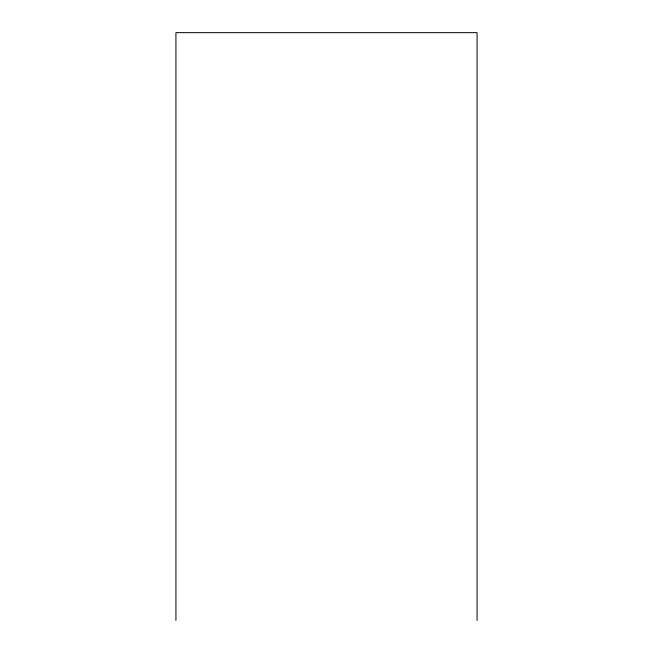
<?xml version="1.0" encoding="UTF-8"?>
<svg xmlns="http://www.w3.org/2000/svg" width="653" height="653" viewBox="0 0 653 653"><rect width="100%" height="100%" fill="white"/><g stroke="black" fill="none" stroke-linecap="round" stroke-linejoin="round"><path stroke-width="0.98" d="M477.074 620.35L477.074 32.65L175.926 32.65L175.926 620.35"/></g></svg>
